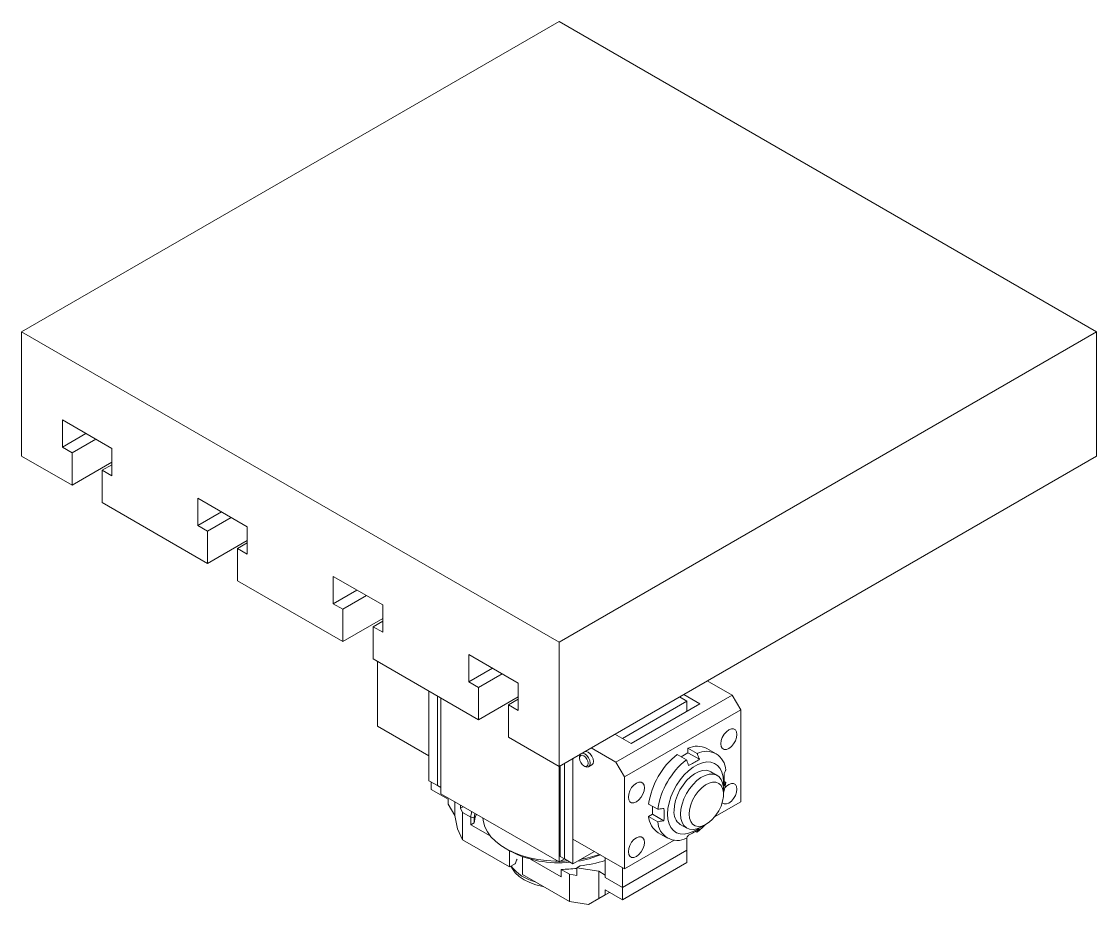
# Model space of a CAD drawing. Header units: millimetres. Extents: x -21 to 4031, y 177 to 2811.
# Drawn here: x 2966.5 to 3320, y 2521.1 to 2811.4 of the extents above; entities that cross this region are included whole.
import ezdxf

# ---------------------------------------------------------------- set-up
doc = ezdxf.new("R2010")
doc.units = ezdxf.units.MM

msp = doc.modelspace()

# ---------------------------------------------------------------- linework, layer by layer
at = {"color": 7, "linetype": 'Continuous', "lineweight": 15}
for p, q in [((3143.27, 2811.44), (2966.49, 2709.39)), ((3320.04, 2709.39), (3143.27, 2811.44)), ((2966.49, 2709.39), (2966.49, 2668.56)), ((3143.27, 2607.33), (2966.49, 2709.39)), ((3320.04, 2709.39), (3143.27, 2607.33)), ((3320.04, 2668.56), (3320.04, 2709.39)), ((2996.19, 2671.01), (2979.92, 2680.4)), ((2979.92, 2680.4), (2979.92, 2671.42)), ((2987.7, 2675.91), (2979.92, 2671.42)), ((2990.89, 2674.07), (2983.11, 2669.58)), ((2979.92, 2671.42), (2983.11, 2669.58)), ((2983.11, 2669.58), (2983.11, 2658.97)), ((2996.19, 2662.03), (2996.19, 2671.01)), ((2966.49, 2668.56), (2983.11, 2658.97)), ((2996.19, 2666.52), (2983.11, 2658.97)), ((3320.04, 2668.56), (3143.27, 2566.51)), ((2996.19, 2665.7), (2993.01, 2663.87)), ((2993.01, 2653.25), (2993.01, 2663.87)), ((2993.01, 2663.87), (2996.19, 2662.03)), ((2993.01, 2653.25), (3027.65, 2633.25)), ((3040.74, 2645.29), (3024.47, 2654.68)), ((3024.47, 2654.68), (3024.47, 2645.7)), ((3032.25, 2650.19), (3024.47, 2645.7)), ((3035.43, 2648.36), (3027.65, 2643.86)), ((3024.47, 2645.7), (3027.65, 2643.86)), ((3040.74, 2636.31), (3040.74, 2645.29)), ((3027.65, 2643.86), (3027.65, 2633.25)), ((3040.74, 2640.8), (3027.65, 2633.25)), ((3040.74, 2639.99), (3037.55, 2638.15)), ((3037.55, 2627.53), (3037.55, 2638.15)), ((3037.55, 2638.15), (3040.74, 2636.31)), ((3037.55, 2627.53), (3072.2, 2607.53)), ((3085.28, 2619.58), (3069.02, 2628.97)), ((3069.02, 2628.97), (3069.02, 2619.98)), ((3076.8, 2624.48), (3069.02, 2619.98)), ((3069.02, 2619.98), (3072.2, 2618.15)), ((3079.98, 2622.64), (3072.2, 2618.15)), ((3072.2, 2618.15), (3072.2, 2607.53)), ((3085.28, 2610.6), (3085.28, 2619.58)), ((3085.28, 2615.08), (3072.2, 2607.53)), ((3085.28, 2614.27), (3082.1, 2612.43)), ((3082.1, 2601.82), (3082.1, 2612.43)), ((3082.1, 2612.43), (3085.28, 2610.6)), ((3143.27, 2566.51), (3143.27, 2607.33)), ((3129.83, 2593.86), (3113.57, 2603.25)), ((3113.57, 2603.25), (3113.57, 2594.27)), ((3082.1, 2601.82), (3116.75, 2581.82)), ((3083.52, 2579.76), (3083.52, 2601)), ((3121.35, 2598.76), (3113.57, 2594.27)), ((3124.53, 2596.92), (3116.75, 2592.43)), ((3113.57, 2594.27), (3116.75, 2592.43)), ((3116.75, 2592.43), (3116.75, 2581.82)), ((3129.83, 2584.88), (3129.83, 2593.86)), ((3192.05, 2594.67), (3200.19, 2589.97)), ((3100.49, 2569.96), (3100.49, 2591.2)), ((3100.49, 2561.8), (3100.49, 2591.2)), ((3103.31, 2560.16), (3103.31, 2589.57)), ((3104.38, 2588.96), (3104.38, 2557.51)), ((3129.83, 2589.37), (3116.75, 2581.82)), ((3129.83, 2588.55), (3126.65, 2586.72)), ((3162, 2567.93), (3200.19, 2589.97)), ((3182.85, 2589.36), (3185.34, 2587.93)), ((3189.58, 2587.11), (3184.27, 2590.18)), ((3200.19, 2589.97), (3203.02, 2585.07)), ((3126.65, 2576.1), (3126.65, 2586.72)), ((3126.65, 2586.72), (3129.83, 2584.88)), ((3185.34, 2587.93), (3164.13, 2575.68)), ((3203.02, 2585.07), (3164.83, 2563.03)), ((3166.95, 2574.05), (3189.58, 2587.11)), ((3185.34, 2584.66), (3185.34, 2587.93)), ((3203.02, 2554.86), (3203.02, 2585.07)), ((3100.49, 2569.96), (3083.52, 2579.76)), ((3126.65, 2576.1), (3143.27, 2566.51)), ((3166.95, 2574.05), (3161.64, 2577.12)), ((3153.86, 2572.63), (3162, 2567.93)), ((3185.18, 2568.68), (3182.16, 2570.42)), ((3183.43, 2569.68), (3185.69, 2570.99)), ((3185.69, 2572.46), (3188.71, 2570.72)), ((3185.69, 2570.99), (3185.69, 2572.46)), ((3185.69, 2570.99), (3189.44, 2568.82)), ((3194.94, 2570.65), (3191.92, 2572.39)), ((3145.03, 2567.53), (3145.03, 2536.08)), ((3147.86, 2569.16), (3147.86, 2542.61)), ((3147.86, 2569.16), (3147.86, 2534.45)), ((3149.98, 2569.56), (3149.98, 2569.15)), ((3153, 2566.37), (3154.06, 2566.98)), ((3164.83, 2563.03), (3162, 2567.93)), ((3143.27, 2535.06), (3143.27, 2566.51)), ((3143.62, 2536.9), (3143.62, 2566.71)), ((3151.4, 2566.7), (3151.75, 2566.5)), ((3195.29, 2563.52), (3193.17, 2564.75)), ((3103.31, 2560.16), (3100.49, 2561.8)), ((3101.19, 2561.39), (3101.19, 2558.94)), ((3104.38, 2559.55), (3103.31, 2560.16)), ((3164.83, 2563.03), (3164.83, 2532.81)), ((3197.58, 2561.51), (3198.12, 2561.2)), ((3106.85, 2555.67), (3101.19, 2558.94)), ((3104.38, 2557.51), (3143.27, 2535.06)), ((3197.36, 2557.31), (3197.36, 2558.94)), ((3106.85, 2554.04), (3106.85, 2555.67)), ((3106.85, 2554.04), (3108.97, 2550.36)), ((3108.97, 2554.86), (3108.97, 2550.36)), ((3110.91, 2552.71), (3110.91, 2553.73)), ((3110.91, 2552.71), (3111.8, 2553.22)), ((3111.56, 2551.32), (3110.91, 2552.71)), ((3172.75, 2554.12), (3175.77, 2552.38)), ((3174.03, 2550.78), (3174.03, 2553.39)), ((3194.44, 2549.91), (3203.02, 2554.86)), ((3108.97, 2550.36), (3109.87, 2545.98)), ((3111.56, 2551.32), (3111.56, 2542.34)), ((3114.27, 2549.75), (3111.56, 2551.32)), ((3114.27, 2547.3), (3114.27, 2549.75)), ((3115.32, 2549.54), (3114.27, 2549.75)), ((3115.6, 2551.03), (3115.32, 2549.54)), ((3115.32, 2549.54), (3115.32, 2547.91)), ((3172.75, 2550.04), (3174.03, 2550.78)), ((3175.77, 2548.3), (3172.75, 2550.04)), ((3174.03, 2550.78), (3177.77, 2548.62)), ((3109.87, 2545.98), (3111.56, 2542.34)), ((3114.27, 2547.3), (3115.32, 2547.91)), ((3114.27, 2547.3), (3120.62, 2543.64)), ((3183.17, 2547.42), (3185.29, 2546.2)), ((3190.29, 2546.7), (3191.7, 2547.51)), ((3111.56, 2542.34), (3127, 2533.42)), ((3147.86, 2542.61), (3164.83, 2532.81)), ((3164.83, 2532.81), (3181.14, 2542.23)), ((3175.93, 2544.68), (3178.94, 2542.93)), ((3185.34, 2538.93), (3185.34, 2543.1)), ((3188.71, 2544.91), (3188.19, 2545.21)), ((3125.59, 2539.55), (3127, 2538.73)), ((3127, 2538.73), (3127, 2533.42)), ((3147.86, 2534.45), (3154.93, 2538.53)), ((3164.13, 2526.69), (3185.34, 2538.93)), ((3185.34, 2538.93), (3185.34, 2534.85)), ((3131.25, 2536.8), (3131.25, 2530.97)), ((3133.84, 2536.01), (3143.97, 2530.16)), ((3145.03, 2536.08), (3143.27, 2535.06)), ((3145.03, 2536.08), (3143.62, 2536.9)), ((3145.03, 2536.08), (3147.86, 2534.45)), ((3158.47, 2536.49), (3158.47, 2529.95)), ((3127, 2533.42), (3128.87, 2534.5)), ((3143.97, 2532.61), (3146.69, 2531.04)), ((3143.97, 2530.16), (3143.97, 2532.61)), ((3149.1, 2533.12), (3150.21, 2533.76)), ((3149.1, 2533.12), (3156.35, 2532)), ((3149.1, 2533.12), (3149.1, 2530.67)), ((3156.35, 2532), (3158.47, 2530.77)), ((3156.35, 2532), (3156.35, 2523.01)), ((3185.34, 2534.85), (3164.13, 2522.61)), ((3164.13, 2533.22), (3164.13, 2526.69)), ((3131.25, 2530.97), (3146.69, 2522.06)), ((3146.69, 2531.04), (3146.69, 2522.06)), ((3149.1, 2530.67), (3146.69, 2531.04)), ((3158.47, 2529.95), (3158.47, 2530.77)), ((3158.47, 2529.95), (3164.13, 2526.69)), ((3159.88, 2525.05), (3153, 2521.08)), ((3164.13, 2522.61), (3158.47, 2525.87)), ((3158.47, 2525.87), (3158.47, 2524.24)), ((3158.47, 2524.24), (3159.88, 2525.06)), ((3164.13, 2526.69), (3164.13, 2522.61)), ((3146.69, 2522.06), (3153, 2521.08)), ((3153, 2521.08), (3156.35, 2523.01)), ((3156.35, 2523.01), (3158.47, 2524.24))]:
    msp.add_line(p, q, dxfattribs=at)
at = {"color": 7, "linetype": 'Continuous', "lineweight": 15, "flags": 128}
for points in [[(3201.78, 2577.01), (3201.65, 2577.88), (3201.27, 2578.51), (3200.69, 2578.85), (3199.95, 2578.86), (3199.13, 2578.54), (3198.31, 2577.91), (3197.57, 2577.05), (3196.98, 2576.04), (3196.61, 2574.97), (3196.48, 2573.94), (3196.61, 2573.07), (3196.98, 2572.44), (3197.57, 2572.1), (3198.31, 2572.09), (3199.13, 2572.41), (3199.95, 2573.04), (3200.69, 2573.9), (3201.27, 2574.91), (3201.65, 2575.99), (3201.78, 2577.01)], [(3149.98, 2569.56), (3150.12, 2570.26), (3150.37, 2570.61)], [(3150.65, 2570.77), (3151.08, 2570.81), (3151.75, 2570.58), (3152.43, 2570.03), (3153, 2569.26), (3153.38, 2568.38), (3153.52, 2567.52)], [(3151.71, 2571.38), (3152.14, 2571.43), (3152.81, 2571.19)], [(3152.81, 2571.19), (3153.49, 2570.64), (3154.06, 2569.87), (3154.45, 2568.99), (3154.58, 2568.13), (3154.45, 2567.43), (3154.06, 2566.98), (3154.06, 2566.98)], [(3152.81, 2567.52), (3152.7, 2568.2), (3152.4, 2568.91), (3151.94, 2569.53), (3151.4, 2569.97), (3150.86, 2570.15), (3150.4, 2570.07), (3150.09, 2569.71), (3149.98, 2569.15), (3150.09, 2568.46), (3150.4, 2567.76), (3150.86, 2567.14), (3151.4, 2566.7), (3151.94, 2566.51), (3152.4, 2566.6), (3152.7, 2566.95), (3152.81, 2567.52)], [(3153.52, 2567.52), (3153.38, 2566.81), (3153, 2566.37), (3152.43, 2566.26), (3151.75, 2566.5), (3151.75, 2566.5)], [(3197.29, 2560.05), (3197.36, 2561.39), (3197.23, 2563.07), (3196.86, 2564.55), (3196.25, 2565.8), (3195.42, 2566.79), (3194.39, 2567.49), (3193.2, 2567.87), (3191.86, 2567.94), (3190.42, 2567.68), (3188.93, 2567.1), (3187.41, 2566.23), (3185.91, 2565.07), (3184.48, 2563.67), (3183.14, 2562.07), (3181.94, 2560.3), (3180.91, 2558.42), (3180.08, 2556.47), (3179.47, 2554.51), (3179.1, 2552.6), (3178.98, 2550.78), (3178.98, 2550.78)], [(3193.17, 2564.75), (3192.8, 2564.93), (3191.7, 2565.2), (3190.48, 2565.14), (3189.17, 2564.75), (3187.83, 2564.05), (3186.5, 2563.06), (3185.23, 2561.82), (3184.07, 2560.37), (3183.05, 2558.77), (3182.22, 2557.07), (3181.6, 2555.33), (3181.22, 2553.62), (3181.1, 2552)], [(3183.22, 2550.78), (3183.35, 2552.4), (3183.72, 2554.11), (3184.34, 2555.84), (3185.17, 2557.54), (3186.19, 2559.14), (3187.35, 2560.59), (3188.62, 2561.83), (3189.95, 2562.82), (3191.3, 2563.52), (3192.6, 2563.91), (3193.82, 2563.97), (3194.92, 2563.7), (3195.85, 2563.12), (3196.57, 2562.23), (3197.07, 2561.08), (3197.33, 2559.7), (3197.36, 2558.94)], [(3171.37, 2559.45), (3171.24, 2560.32), (3170.87, 2560.96), (3170.28, 2561.3), (3169.54, 2561.31), (3168.72, 2560.98), (3167.9, 2560.36), (3167.16, 2559.5), (3166.58, 2558.48), (3166.2, 2557.41), (3166.07, 2556.39), (3166.2, 2555.52), (3166.58, 2554.88), (3167.16, 2554.55), (3167.9, 2554.54), (3168.72, 2554.86), (3169.54, 2555.48), (3170.28, 2556.35), (3170.87, 2557.36), (3171.24, 2558.43), (3171.37, 2559.45)], [(3186.05, 2550.78), (3186.18, 2549.45), (3186.57, 2548.34), (3187.2, 2547.49), (3188.04, 2546.95), (3189.05, 2546.74), (3190.19, 2546.88), (3191.4, 2547.34), (3192.62, 2548.13), (3193.8, 2549.18), (3194.88, 2550.47), (3195.81, 2551.92), (3196.55, 2553.47), (3197.06, 2555.05), (3197.33, 2556.58), (3197.33, 2558), (3197.06, 2559.22), (3196.55, 2560.21), (3195.81, 2560.91), (3194.88, 2561.28), (3193.8, 2561.32), (3192.62, 2561.02), (3191.4, 2560.39), (3190.19, 2559.46), (3189.05, 2558.29), (3188.04, 2556.91), (3187.2, 2555.4), (3186.57, 2553.82), (3186.18, 2552.26), (3186.05, 2550.78)], [(3197.36, 2557.71), (3197.7, 2558.97), (3198.12, 2561.2)], [(3201.78, 2559.04), (3201.65, 2559.91), (3201.27, 2560.55), (3200.69, 2560.89), (3199.95, 2560.9), (3199.13, 2560.57), (3198.31, 2559.95), (3197.8, 2559.4)], [(3196.92, 2554.54), (3196.98, 2554.47), (3197.57, 2554.13), (3198.31, 2554.13), (3199.13, 2554.45), (3199.95, 2555.07), (3200.69, 2555.93), (3201.27, 2556.95), (3201.65, 2558.02), (3201.78, 2559.04)], [(3116.08, 2550.75), (3115.73, 2549.84), (3115.32, 2547.91)], [(3118.27, 2549.49), (3118.4, 2548.26), (3118.88, 2546.57), (3119.7, 2544.93), (3120.86, 2543.35), (3122.33, 2541.87), (3124.09, 2540.49), (3126.12, 2539.25), (3128.39, 2538.15), (3130.87, 2537.22), (3133.53, 2536.46), (3136.32, 2535.89), (3139.21, 2535.51), (3142.16, 2535.33), (3142.81, 2535.32)], [(3178.98, 2550.78), (3179.1, 2549.1), (3179.47, 2547.62), (3180.08, 2546.37), (3180.91, 2545.38), (3181.94, 2544.68), (3183.14, 2544.3), (3184.48, 2544.23), (3185.91, 2544.49), (3187.41, 2545.07), (3188.93, 2545.94), (3189.3, 2546.2)], [(3190.29, 2546.7), (3189.95, 2546.51), (3188.62, 2545.96), (3187.35, 2545.74), (3186.19, 2545.84), (3185.17, 2546.27), (3184.34, 2547.01), (3183.72, 2548.04), (3183.35, 2549.31), (3183.22, 2550.78)], [(3188.71, 2544.91), (3190.44, 2546.38), (3191.36, 2547.31)], [(3171.37, 2541.49), (3171.24, 2542.36), (3170.87, 2543), (3170.28, 2543.34), (3169.54, 2543.34), (3168.72, 2543.02), (3167.9, 2542.4), (3167.16, 2541.54), (3166.58, 2540.52), (3166.2, 2539.45), (3166.07, 2538.43), (3166.2, 2537.56), (3166.58, 2536.92), (3167.16, 2536.58), (3167.9, 2536.57), (3168.72, 2536.9), (3169.54, 2537.52), (3170.28, 2538.38), (3170.87, 2539.4), (3171.24, 2540.47), (3171.37, 2541.49)], [(3143.72, 2535.32), (3145.12, 2535.36), (3146.18, 2535.42)], [(3127.46, 2533.69), (3127.93, 2532.77), (3128.9, 2531.49), (3130.19, 2530.3), (3131.78, 2529.24), (3133.62, 2528.32), (3135.67, 2527.58), (3137.9, 2527.02), (3138.2, 2526.96)]]:
    msp.add_lwpolyline(points, dxfattribs=at)
at = {"color": 7, "linetype": 'Continuous', "lineweight": 15}
for centre, radius, start, end in [((3198.13, 2550.33), 25.67, 128.4987, 171.5013), ((3188.74, 2566.02), 7.12, 63.4213, 115.3299), ((3191.68, 2565), 6.45, 2.5656, 117.4236), ((3201.15, 2548.59), 25.67, 128.4987, 171.5013), ((3124.16, 2549.32), 9.9, 166.4647, 177.5231), ((3179.63, 2550.49), 6.89, 183.7312, 237.5149), ((3185.88, 2551.41), 4.82, 172.9363, 235.7515), ((3182.21, 2548.59), 6.45, 182.5655, 297.4237), ((3143.02, 2569.33), 34.54, 242.3592, 276.4281), ((3144.38, 2567.64), 32.71, 278.7779, 292.4434), ((3144.22, 2581.64), 48.25, 277.1293, 287.1696), ((3144.44, 2571.34), 35.91, 279.5956, 289.8398), ((3138.8, 2542.23), 14.11, 217.0428, 256.5469), ((3143.29, 2582.09), 49.48, 270.7881, 276.737)]:
    msp.add_arc(centre, radius, start, end, dxfattribs=at)
for points, knots in [([(3189.44, 2568.82), (3189.23, 2569.36), (3188.99, 2569.99), (3188.75, 2570.62), (3188.71, 2570.72)], [0, 0, 0, 0, 0.853957, 1, 1, 1, 1]), ([(3185.18, 2568.68), (3185.21, 2568.58), (3185.45, 2567.95), (3185.69, 2567.32), (3185.9, 2566.78)], [0, 0, 0, 0, 0.146043, 1, 1, 1, 1]), ([(3185.9, 2566.78), (3187, 2567.35), (3188.25, 2567.99), (3189.31, 2568.73), (3189.44, 2568.82)], [0, 0, 0, 0, 0.877881, 1, 1, 1, 1]), ([(3198.12, 2565.28), (3198.09, 2565.23), (3197.91, 2564.84), (3197.72, 2564.46), (3197.57, 2564.13)], [0, 0, 0, 0, 0.146035, 1, 1, 1, 1]), ([(3197.57, 2564.13), (3197.58, 2563.96), (3197.69, 2562.53), (3197.63, 2561.21), (3197.57, 2560.05)], [0, 0, 0, 0, 0.122119, 1, 1, 1, 1]), ([(3197.57, 2560.05), (3197.72, 2560.37), (3197.91, 2560.76), (3198.09, 2561.15), (3198.12, 2561.2)], [0, 0, 0, 0, 0.853965, 1, 1, 1, 1]), ([(3177.77, 2552.7), (3177.65, 2552.68), (3176.98, 2552.57), (3176.31, 2552.47), (3175.77, 2552.38)], [0, 0, 0, 0, 0.184299, 1, 1, 1, 1]), ([(3177.77, 2548.62), (3177.83, 2549.78), (3177.9, 2551.1), (3177.78, 2552.53), (3177.77, 2552.7)], [0, 0, 0, 0, 0.877881, 1, 1, 1, 1]), ([(3175.77, 2548.3), (3176.31, 2548.39), (3176.98, 2548.49), (3177.65, 2548.6), (3177.77, 2548.62)], [0, 0, 0, 0, 0.815701, 1, 1, 1, 1]), ([(3189.44, 2545.96), (3189.31, 2545.87), (3188.25, 2545.13), (3187, 2544.48), (3185.9, 2543.92)], [0, 0, 0, 0, 0.122119, 1, 1, 1, 1]), ([(3188.71, 2544.91), (3188.91, 2545.19), (3189.15, 2545.55), (3189.39, 2545.9), (3189.44, 2545.96)], [0, 0, 0, 0, 0.815697, 1, 1, 1, 1]), ([(3185.9, 2543.92), (3185.86, 2543.86), (3185.61, 2543.5), (3185.37, 2543.15), (3185.18, 2542.87)], [0, 0, 0, 0, 0.184303, 1, 1, 1, 1]), ([(3129.47, 2536.04), (3129.29, 2535.58), (3129.09, 2535.07), (3128.89, 2534.55), (3128.87, 2534.5)], [0, 0, 0, 0, 0.896148, 1, 1, 1, 1])]:
    msp.add_open_spline(points, degree=3, knots=knots, dxfattribs=at)

doc.saveas('drawing.dxf')
